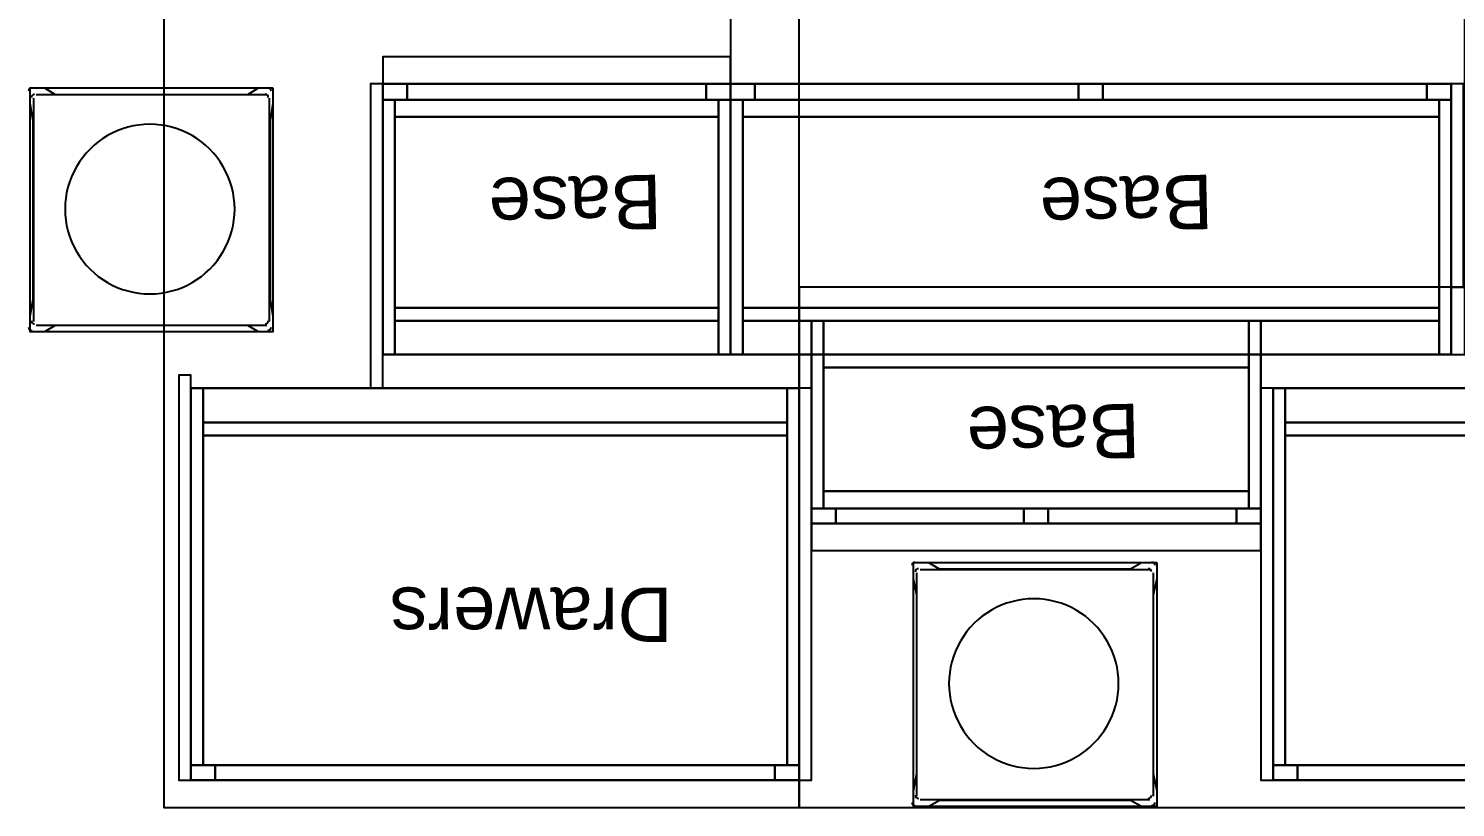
# Model space of a CAD drawing. Header units: millimetres. Extents: x -5841 to 140562, y 1006 to 102310.
# Drawn here: x 98427 to 100537, y 16354 to 17506 of the extents above; entities that cross this region are included whole.
import ezdxf

# ---------------------------------------------------------------- set-up
doc = ezdxf.new("R2010")
doc.units = ezdxf.units.MM
doc.header["$LTSCALE"] = 10
doc.layers.add('PDF18_0', color=7, linetype='Continuous')
doc.layers.add('PDF18_Text', color=7, linetype='Continuous')
for name, color, linetype, true_color in [('PDF18_1-Base-01', 7, 'Continuous', 0xddc16e), ('PDF18_1-Cab-01', 7, 'Continuous', 0x545454), ('PDF18_1-Cab_2D-01', 7, 'Continuous', 0x545454), ('PDF18_1-Cab_Back-01', 7, 'Continuous', 0xddc16e), ('PDF18_1-Cab_Frame-01', 7, 'Continuous', 0xddc16e), ('PDF18_1-Cab_Front-01', 7, 'Continuous', 0xddc16e), ('PDF18_1-Cab_IComp-01', 7, 'Continuous', 0xddc16e), ('PDF18_1-Cab_Inside-01', 7, 'Continuous', 0xddc16e), ('PDF18_1-Cab_Outside-01', 7, 'Continuous', 0xddc16e), ('PDF18_F-2DFurniture-01', 7, 'Continuous', 0x545454), ('PDF18_F-Furniture-01', 7, 'Continuous', 0xdd6e8a)]:
    doc.layers.add(name, color=color, linetype=linetype, true_color=true_color)
doc.styles.add('PDF ArialMT', font='arial.ttf')

msp = doc.modelspace()

# ---------------------------------------------------------------- linework, layer by layer
at = {"layer": 'PDF18_0', "lineweight": 25}
for points in [[(98627.29237, 17743.33991), (98627.29237, 16353.78343), (99567.06858, 16353.78343), (99567.06858, 17743.33991)], [(100551.29366, 17023.69147), (100551.29366, 17743.33991), (99465.47115, 17743.33991), (99465.47115, 17023.69147)], [(99465.47115, 17023.69147), (99465.47115, 17463.94699), (98951.13417, 17463.94699), (98951.13417, 17023.69147)], [(99567.06858, 17123.17228), (99567.06858, 16353.78343), (101207.44371, 16353.78343), (101207.44371, 17123.17228)], [(99585.05979, 17073.43188), (99585.05979, 16733.71548), (100249.67629, 16733.71548), (100249.67629, 17073.43188)]]:
    msp.add_lwpolyline(points, close=True, dxfattribs=at)
at = {"layer": 'PDF18_1-Base-01', "lineweight": 25}
for points in [[(99447.47994, 17375.04924), (98969.12538, 17375.04924), (98969.12538, 17092.48139), (99447.47994, 17092.48139)], [(100513.19462, 17375.04924), (99483.46236, 17375.04924), (99483.46236, 17092.48139), (100513.19462, 17092.48139)], [(99603.051, 16821.55492), (100231.68508, 16821.55492), (100231.68508, 17004.64195), (99603.051, 17004.64195)]]:
    msp.add_lwpolyline(points, close=True, dxfattribs=at)
at = {"layer": 'PDF18_1-Cab-01', "lineweight": 25}
for points in [[(98951.13417, 17423.73134), (98933.14296, 17423.73134), (98933.14296, 16973.95106), (98951.13417, 16973.95106)], [(99465.47115, 17423.73134), (98951.13417, 17423.73134), (98951.13417, 17023.69147), (99465.47115, 17023.69147)], [(100531.18583, 17423.73134), (99465.47115, 17423.73134), (99465.47115, 17023.69147), (100531.18583, 17023.69147)], [(100549.17704, 17423.73134), (100531.18583, 17423.73134), (100531.18583, 17123.17228), (100549.17704, 17123.17228)], [(99585.05979, 16773.93113), (100249.67629, 16773.93113), (100249.67629, 17073.43188), (99585.05979, 17073.43188)], [(98649.51681, 16393.99908), (98667.50802, 16393.99908), (98667.50802, 16993.00058), (98649.51681, 16993.00058)], [(98667.50802, 16393.99908), (99567.06858, 16393.99908), (99567.06858, 16973.95106), (98667.50802, 16973.95106)], [(99567.06858, 16393.99908), (99585.05979, 16393.99908), (99585.05979, 16973.95106), (99567.06858, 16973.95106)], [(100249.67629, 16393.99908), (100267.6675, 16393.99908), (100267.6675, 16973.95106), (100249.67629, 16973.95106)], [(100267.6675, 16393.99908), (101167.22806, 16393.99908), (101167.22806, 16973.95106), (100267.6675, 16973.95106)]]:
    msp.add_lwpolyline(points, close=True, dxfattribs=at)
at = {"layer": 'PDF18_1-Cab_2D-01', "lineweight": 25}
for points in [[(98951.13417, 16973.95106), (98951.13417, 17423.73134), (98933.14296, 17423.73134), (98933.14296, 16973.95106)], [(99465.47115, 17023.69147), (99465.47115, 17423.73134), (98951.13417, 17423.73134), (98951.13417, 17023.69147)], [(100531.18583, 17023.69147), (100531.18583, 17423.73134), (99465.47115, 17423.73134), (99465.47115, 17023.69147)], [(100549.17704, 17123.17228), (100549.17704, 17423.73134), (100531.18583, 17423.73134), (100531.18583, 17123.17228)], [(99585.05979, 17073.43188), (99585.05979, 16773.93113), (100249.67629, 16773.93113), (100249.67629, 17073.43188)], [(98649.51681, 16993.00058), (98649.51681, 16393.99908), (98667.50802, 16393.99908), (98667.50802, 16993.00058)], [(98667.50802, 16973.95106), (98667.50802, 16393.99908), (99567.06858, 16393.99908), (99567.06858, 16973.95106)], [(99567.06858, 16973.95106), (99567.06858, 16393.99908), (99585.05979, 16393.99908), (99585.05979, 16973.95106)], [(100249.67629, 16973.95106), (100249.67629, 16393.99908), (100267.6675, 16393.99908), (100267.6675, 16973.95106)], [(100267.6675, 16973.95106), (100267.6675, 16393.99908), (101167.22806, 16393.99908), (101167.22806, 16973.95106)]]:
    msp.add_lwpolyline(points, close=True, dxfattribs=at)
at = {"layer": 'PDF18_1-Cab_Back-01', "lineweight": 25}
for points in [[(98969.12538, 17073.43188), (98969.12538, 17092.48139), (99447.47994, 17092.48139), (99447.47994, 17073.43188), (98969.12538, 17073.43188), (99447.47994, 17073.43188), (99447.47994, 17092.48139), (99447.47994, 17073.43188), (99447.47994, 17092.48139), (98969.12538, 17092.48139), (98969.12538, 17073.43188), (98969.12538, 17092.48139), (98969.12538, 17073.43188), (98969.12538, 17092.48139), (99447.47994, 17092.48139), (99447.47994, 17073.43188), (98969.12538, 17073.43188), (99447.47994, 17073.43188), (99447.47994, 17092.48139), (98969.12538, 17092.48139), (98969.12538, 17073.43188), (99447.47994, 17073.43188), (99447.47994, 17092.48139), (99447.47994, 17073.43188), (98969.12538, 17073.43188), (99447.47994, 17073.43188)], [(99483.46236, 17073.43188), (99483.46236, 17092.48139), (100513.19462, 17092.48139), (100513.19462, 17073.43188), (99483.46236, 17073.43188), (100513.19462, 17073.43188), (100513.19462, 17092.48139), (100513.19462, 17073.43188), (100513.19462, 17092.48139), (99483.46236, 17092.48139), (99483.46236, 17073.43188), (99483.46236, 17092.48139), (99483.46236, 17073.43188), (99483.46236, 17092.48139), (100513.19462, 17092.48139), (100513.19462, 17073.43188), (99483.46236, 17073.43188), (100513.19462, 17073.43188), (100513.19462, 17092.48139), (99483.46236, 17092.48139), (99483.46236, 17073.43188), (100513.19462, 17073.43188), (100513.19462, 17092.48139), (100513.19462, 17073.43188), (99483.46236, 17073.43188), (100513.19462, 17073.43188)], [(100231.68508, 17023.69147), (100231.68508, 17004.64195), (99603.051, 17004.64195), (99603.051, 17023.69147), (100231.68508, 17023.69147), (99603.051, 17023.69147), (99603.051, 17004.64195), (99603.051, 17023.69147), (99603.051, 17004.64195), (100231.68508, 17004.64195), (100231.68508, 17023.69147), (100231.68508, 17004.64195), (100231.68508, 17023.69147), (100231.68508, 17004.64195), (99603.051, 17004.64195), (99603.051, 17023.69147), (100231.68508, 17023.69147), (99603.051, 17023.69147), (99603.051, 17004.64195), (100231.68508, 17004.64195), (100231.68508, 17023.69147), (99603.051, 17023.69147), (99603.051, 17004.64195), (99603.051, 17023.69147), (100231.68508, 17023.69147), (99603.051, 17023.69147)], [(99549.07737, 16923.15235), (99549.07737, 16904.10283), (98685.49923, 16904.10283), (98685.49923, 16923.15235), (99549.07737, 16923.15235), (98685.49923, 16923.15235), (98685.49923, 16904.10283), (98685.49923, 16923.15235), (98685.49923, 16904.10283), (99549.07737, 16904.10283), (99549.07737, 16923.15235), (99549.07737, 16904.10283), (99549.07737, 16923.15235), (99549.07737, 16904.10283), (98685.49923, 16904.10283), (98685.49923, 16923.15235), (99549.07737, 16923.15235), (98685.49923, 16923.15235), (98685.49923, 16904.10283), (99549.07737, 16904.10283), (99549.07737, 16923.15235), (98685.49923, 16923.15235), (98685.49923, 16904.10283), (98685.49923, 16923.15235), (99549.07737, 16923.15235), (98685.49923, 16923.15235)], [(101149.23685, 16904.10283), (100285.65872, 16904.10283), (100285.65872, 16923.15235), (101149.23685, 16923.15235), (100285.65872, 16923.15235), (100285.65872, 16904.10283), (100285.65872, 16923.15235), (100285.65872, 16904.10283), (101149.23685, 16904.10283)], [(101149.23685, 16904.10283), (100285.65872, 16904.10283), (100285.65872, 16923.15235), (101149.23685, 16923.15235), (100285.65872, 16923.15235), (100285.65872, 16904.10283), (101149.23685, 16904.10283)], [(101149.23685, 16923.15235), (100285.65872, 16923.15235), (100285.65872, 16904.10283), (100285.65872, 16923.15235), (101149.23685, 16923.15235), (100285.65872, 16923.15235)]]:
    msp.add_lwpolyline(points, dxfattribs=at)
at = {"layer": 'PDF18_1-Cab_Frame-01', "lineweight": 25}
for points in [[(98987.1166, 17423.73134), (98987.1166, 17400.4486), (98951.13417, 17400.4486), (98951.13417, 17423.73134)], [(98987.1166, 17423.73134), (98987.1166, 17400.4486), (98951.13417, 17400.4486), (98951.13417, 17423.73134), (98987.1166, 17423.73134), (98951.13417, 17423.73134), (98951.13417, 17400.4486), (98987.1166, 17400.4486), (98987.1166, 17423.73134), (98987.1166, 17400.4486)], [(99429.48873, 17423.73134), (99429.48873, 17400.4486), (98987.1166, 17400.4486), (98987.1166, 17423.73134)], [(99429.48873, 17423.73134), (98987.1166, 17423.73134), (99429.48873, 17423.73134), (99429.48873, 17400.4486), (98987.1166, 17400.4486), (98987.1166, 17423.73134)], [(99429.48873, 17423.73134), (98987.1166, 17423.73134), (99429.48873, 17423.73134), (99429.48873, 17400.4486), (98987.1166, 17400.4486), (98987.1166, 17423.73134), (99429.48873, 17423.73134), (98987.1166, 17423.73134), (98987.1166, 17400.4486), (99429.48873, 17400.4486), (99429.48873, 17423.73134), (99429.48873, 17400.4486)], [(99429.48873, 17423.73134), (98987.1166, 17423.73134), (99429.48873, 17423.73134), (99429.48873, 17400.4486), (98987.1166, 17400.4486), (98987.1166, 17423.73134), (99429.48873, 17423.73134), (98987.1166, 17423.73134), (98987.1166, 17400.4486), (99429.48873, 17400.4486), (99429.48873, 17423.73134), (99429.48873, 17400.4486)], [(99465.47115, 17423.73134), (99465.47115, 17400.4486), (99429.48873, 17400.4486), (99429.48873, 17423.73134)], [(99465.47115, 17423.73134), (99465.47115, 17400.4486), (99429.48873, 17400.4486), (99429.48873, 17423.73134), (99465.47115, 17423.73134), (99429.48873, 17423.73134), (99429.48873, 17400.4486), (99465.47115, 17400.4486), (99465.47115, 17423.73134), (99465.47115, 17400.4486)], [(99501.45357, 17423.73134), (99501.45357, 17400.4486), (99465.47115, 17400.4486), (99465.47115, 17423.73134)], [(99501.45357, 17423.73134), (99501.45357, 17400.4486), (99465.47115, 17400.4486), (99465.47115, 17423.73134), (99501.45357, 17423.73134), (99465.47115, 17423.73134), (99465.47115, 17400.4486), (99501.45357, 17400.4486), (99501.45357, 17423.73134), (99501.45357, 17400.4486)], [(100495.20341, 17423.73134), (100495.20341, 17400.4486), (99501.45357, 17400.4486), (99501.45357, 17423.73134)], [(100495.20341, 17423.73134), (99501.45357, 17423.73134), (100495.20341, 17423.73134), (100495.20341, 17400.4486), (99501.45357, 17400.4486), (99501.45357, 17423.73134)], [(100495.20341, 17423.73134), (99501.45357, 17423.73134), (100495.20341, 17423.73134), (100495.20341, 17400.4486), (99501.45357, 17400.4486), (99501.45357, 17423.73134), (100495.20341, 17423.73134), (99501.45357, 17423.73134), (99501.45357, 17400.4486), (100495.20341, 17400.4486), (100495.20341, 17423.73134), (100495.20341, 17400.4486)], [(100495.20341, 17423.73134), (99501.45357, 17423.73134), (100495.20341, 17423.73134), (100495.20341, 17400.4486), (99501.45357, 17400.4486), (99501.45357, 17423.73134), (100495.20341, 17423.73134), (99501.45357, 17423.73134), (99501.45357, 17400.4486), (100495.20341, 17400.4486), (100495.20341, 17423.73134), (100495.20341, 17400.4486)], [(100015.79055, 17423.73134), (100015.79055, 17400.4486), (99979.80813, 17400.4486), (99979.80813, 17423.73134)], [(100015.79055, 17423.73134), (100015.79055, 17400.4486), (99979.80813, 17400.4486), (99979.80813, 17423.73134), (100015.79055, 17423.73134), (99979.80813, 17423.73134), (99979.80813, 17400.4486), (100015.79055, 17400.4486), (100015.79055, 17423.73134), (100015.79055, 17400.4486)], [(100531.18583, 17423.73134), (100531.18583, 17400.4486), (100495.20341, 17400.4486), (100495.20341, 17423.73134)], [(100531.18583, 17423.73134), (100531.18583, 17400.4486), (100495.20341, 17400.4486), (100495.20341, 17423.73134), (100531.18583, 17423.73134), (100495.20341, 17423.73134), (100495.20341, 17400.4486), (100531.18583, 17400.4486), (100531.18583, 17423.73134), (100531.18583, 17400.4486)], [(99585.05979, 16773.93113), (99585.05979, 16796.15556), (99621.04221, 16796.15556), (99621.04221, 16773.93113)], [(99585.05979, 16773.93113), (99585.05979, 16796.15556), (99621.04221, 16796.15556), (99621.04221, 16773.93113), (99585.05979, 16773.93113), (99621.04221, 16773.93113), (99621.04221, 16796.15556), (99585.05979, 16796.15556), (99585.05979, 16773.93113), (99585.05979, 16796.15556)], [(99621.04221, 16773.93113), (99621.04221, 16796.15556), (100213.69387, 16796.15556), (100213.69387, 16773.93113)], [(99621.04221, 16773.93113), (100213.69387, 16773.93113), (99621.04221, 16773.93113), (99621.04221, 16796.15556), (100213.69387, 16796.15556), (100213.69387, 16773.93113)], [(99621.04221, 16773.93113), (100213.69387, 16773.93113), (99621.04221, 16773.93113), (99621.04221, 16796.15556), (100213.69387, 16796.15556), (100213.69387, 16773.93113), (99621.04221, 16773.93113), (100213.69387, 16773.93113), (100213.69387, 16796.15556), (99621.04221, 16796.15556), (99621.04221, 16773.93113), (99621.04221, 16796.15556)], [(99621.04221, 16773.93113), (100213.69387, 16773.93113), (99621.04221, 16773.93113), (99621.04221, 16796.15556), (100213.69387, 16796.15556), (100213.69387, 16773.93113), (99621.04221, 16773.93113), (100213.69387, 16773.93113), (100213.69387, 16796.15556), (99621.04221, 16796.15556), (99621.04221, 16773.93113), (99621.04221, 16796.15556)], [(99899.37683, 16773.93113), (99899.37683, 16796.15556), (99935.35925, 16796.15556), (99935.35925, 16773.93113)], [(99899.37683, 16773.93113), (99899.37683, 16796.15556), (99935.35925, 16796.15556), (99935.35925, 16773.93113), (99899.37683, 16773.93113), (99935.35925, 16773.93113), (99935.35925, 16796.15556), (99899.37683, 16796.15556), (99899.37683, 16773.93113), (99899.37683, 16796.15556)], [(100213.69387, 16773.93113), (100213.69387, 16796.15556), (100249.67629, 16796.15556), (100249.67629, 16773.93113)], [(100213.69387, 16773.93113), (100213.69387, 16796.15556), (100249.67629, 16796.15556), (100249.67629, 16773.93113), (100213.69387, 16773.93113), (100249.67629, 16773.93113), (100249.67629, 16796.15556), (100213.69387, 16796.15556), (100213.69387, 16773.93113), (100213.69387, 16796.15556)], [(98667.50802, 16393.99908), (98667.50802, 16416.22352), (98703.49044, 16416.22352), (98703.49044, 16393.99908)], [(98667.50802, 16393.99908), (98667.50802, 16416.22352), (98703.49044, 16416.22352), (98703.49044, 16393.99908), (98667.50802, 16393.99908), (98703.49044, 16393.99908), (98703.49044, 16416.22352), (98667.50802, 16416.22352), (98667.50802, 16393.99908), (98667.50802, 16416.22352)], [(98703.49044, 16393.99908), (98703.49044, 16416.22352), (99531.08616, 16416.22352), (99531.08616, 16393.99908)], [(98703.49044, 16393.99908), (99531.08616, 16393.99908), (98703.49044, 16393.99908), (98703.49044, 16416.22352), (99531.08616, 16416.22352), (99531.08616, 16393.99908)], [(98703.49044, 16393.99908), (98703.49044, 16416.22352), (99531.08616, 16416.22352), (99531.08616, 16393.99908), (99531.08616, 16416.22352), (99531.08616, 16393.99908), (99531.08616, 16416.22352), (99531.08616, 16393.99908), (99531.08616, 16416.22352), (98703.49044, 16416.22352)], [(99531.08616, 16416.22352), (98703.49044, 16416.22352)], [(98703.49044, 16393.99908), (99531.08616, 16393.99908), (98703.49044, 16393.99908), (98703.49044, 16416.22352), (99531.08616, 16416.22352), (99531.08616, 16393.99908)], [(98703.49044, 16393.99908), (99531.08616, 16393.99908), (98703.49044, 16393.99908), (98703.49044, 16416.22352), (99531.08616, 16416.22352), (99531.08616, 16393.99908)], [(98703.49044, 16393.99908), (99531.08616, 16393.99908), (98703.49044, 16393.99908), (98703.49044, 16416.22352), (99531.08616, 16416.22352), (99531.08616, 16393.99908), (98703.49044, 16393.99908), (99531.08616, 16393.99908), (99531.08616, 16416.22352), (98703.49044, 16416.22352), (98703.49044, 16393.99908), (98703.49044, 16416.22352)], [(98703.49044, 16393.99908), (99531.08616, 16393.99908), (98703.49044, 16393.99908), (98703.49044, 16416.22352), (99531.08616, 16416.22352), (99531.08616, 16393.99908), (98703.49044, 16393.99908), (99531.08616, 16393.99908), (99531.08616, 16416.22352), (98703.49044, 16416.22352), (98703.49044, 16393.99908), (98703.49044, 16416.22352)], [(98703.49044, 16393.99908), (99531.08616, 16393.99908), (98703.49044, 16393.99908), (98703.49044, 16416.22352), (99531.08616, 16416.22352), (99531.08616, 16393.99908), (98703.49044, 16393.99908), (99531.08616, 16393.99908), (99531.08616, 16416.22352), (98703.49044, 16416.22352), (98703.49044, 16393.99908), (98703.49044, 16416.22352)], [(98703.49044, 16393.99908), (99531.08616, 16393.99908), (98703.49044, 16393.99908), (98703.49044, 16416.22352), (99531.08616, 16416.22352), (99531.08616, 16393.99908), (98703.49044, 16393.99908), (99531.08616, 16393.99908), (99531.08616, 16416.22352), (98703.49044, 16416.22352), (98703.49044, 16393.99908), (98703.49044, 16416.22352)], [(99531.08616, 16393.99908), (99531.08616, 16416.22352), (99567.06858, 16416.22352), (99567.06858, 16393.99908)], [(99531.08616, 16393.99908), (99531.08616, 16416.22352), (99567.06858, 16416.22352), (99567.06858, 16393.99908), (99531.08616, 16393.99908), (99567.06858, 16393.99908), (99567.06858, 16416.22352), (99531.08616, 16416.22352), (99531.08616, 16393.99908), (99531.08616, 16416.22352)], [(100267.6675, 16393.99908), (100267.6675, 16416.22352), (100303.64993, 16416.22352), (100303.64993, 16393.99908)], [(100267.6675, 16393.99908), (100267.6675, 16416.22352), (100303.64993, 16416.22352), (100303.64993, 16393.99908), (100267.6675, 16393.99908), (100303.64993, 16393.99908), (100303.64993, 16416.22352), (100267.6675, 16416.22352), (100267.6675, 16393.99908), (100267.6675, 16416.22352)], [(100303.64993, 16393.99908), (100303.64993, 16416.22352), (101131.24564, 16416.22352), (101131.24564, 16393.99908)], [(100303.64993, 16393.99908), (101131.24564, 16393.99908), (100303.64993, 16393.99908), (100303.64993, 16416.22352), (101131.24564, 16416.22352), (101131.24564, 16393.99908)], [(100303.64993, 16393.99908), (100303.64993, 16416.22352), (101131.24564, 16416.22352), (101131.24564, 16393.99908), (101131.24564, 16416.22352), (101131.24564, 16393.99908), (101131.24564, 16416.22352), (101131.24564, 16393.99908), (101131.24564, 16416.22352), (100303.64993, 16416.22352)], [(101131.24564, 16416.22352), (100303.64993, 16416.22352)], [(100303.64993, 16393.99908), (101131.24564, 16393.99908), (100303.64993, 16393.99908), (100303.64993, 16416.22352), (101131.24564, 16416.22352), (101131.24564, 16393.99908)], [(100303.64993, 16393.99908), (101131.24564, 16393.99908), (100303.64993, 16393.99908), (100303.64993, 16416.22352), (101131.24564, 16416.22352), (101131.24564, 16393.99908)], [(100303.64993, 16393.99908), (101131.24564, 16393.99908), (100303.64993, 16393.99908), (100303.64993, 16416.22352), (101131.24564, 16416.22352), (101131.24564, 16393.99908), (100303.64993, 16393.99908), (101131.24564, 16393.99908), (101131.24564, 16416.22352), (100303.64993, 16416.22352), (100303.64993, 16393.99908), (100303.64993, 16416.22352)], [(100303.64993, 16393.99908), (101131.24564, 16393.99908), (100303.64993, 16393.99908), (100303.64993, 16416.22352), (101131.24564, 16416.22352), (101131.24564, 16393.99908), (100303.64993, 16393.99908), (101131.24564, 16393.99908), (101131.24564, 16416.22352), (100303.64993, 16416.22352), (100303.64993, 16393.99908), (100303.64993, 16416.22352)], [(100303.64993, 16393.99908), (101131.24564, 16393.99908), (100303.64993, 16393.99908), (100303.64993, 16416.22352), (101131.24564, 16416.22352), (101131.24564, 16393.99908), (100303.64993, 16393.99908), (101131.24564, 16393.99908), (101131.24564, 16416.22352), (100303.64993, 16416.22352), (100303.64993, 16393.99908), (100303.64993, 16416.22352)], [(100303.64993, 16393.99908), (101131.24564, 16393.99908), (100303.64993, 16393.99908), (100303.64993, 16416.22352), (101131.24564, 16416.22352), (101131.24564, 16393.99908), (100303.64993, 16393.99908), (101131.24564, 16393.99908), (101131.24564, 16416.22352), (100303.64993, 16416.22352), (100303.64993, 16393.99908), (100303.64993, 16416.22352)]]:
    msp.add_lwpolyline(points, close=True, dxfattribs=at)
for points in [[(98951.13417, 17423.73134), (98951.13417, 17400.4486), (98951.13417, 17423.73134), (98951.13417, 17400.4486), (98987.1166, 17400.4486), (98987.1166, 17423.73134), (98987.1166, 17400.4486), (98987.1166, 17423.73134), (98987.1166, 17400.4486), (99429.48873, 17400.4486), (99429.48873, 17423.73134)], [(98987.1166, 17423.73134), (98951.13417, 17423.73134), (98987.1166, 17423.73134)], [(98951.13417, 17423.73134), (98951.13417, 17400.4486), (98951.13417, 17423.73134)], [(98987.1166, 17423.73134), (98951.13417, 17423.73134), (98987.1166, 17423.73134)], [(98987.1166, 17423.73134), (98987.1166, 17400.4486), (98987.1166, 17423.73134), (98987.1166, 17400.4486), (99429.48873, 17400.4486), (99429.48873, 17423.73134), (99429.48873, 17400.4486), (99429.48873, 17423.73134), (99429.48873, 17400.4486), (99465.47115, 17400.4486), (99465.47115, 17423.73134), (99465.47115, 17400.4486), (99465.47115, 17423.73134), (99465.47115, 17400.4486), (99501.45357, 17400.4486), (99501.45357, 17423.73134), (99501.45357, 17400.4486), (99501.45357, 17423.73134), (99501.45357, 17400.4486), (100495.20341, 17400.4486), (100495.20341, 17423.73134), (100495.20341, 17400.4486), (100495.20341, 17423.73134), (100495.20341, 17400.4486), (100531.18583, 17400.4486), (100531.18583, 17423.73134)], [(98987.1166, 17423.73134), (98987.1166, 17400.4486), (98987.1166, 17423.73134)], [(98987.1166, 17423.73134), (98987.1166, 17400.4486), (98987.1166, 17423.73134)], [(99429.48873, 17423.73134), (98987.1166, 17423.73134), (99429.48873, 17423.73134)], [(99465.47115, 17423.73134), (99429.48873, 17423.73134), (99465.47115, 17423.73134)], [(99429.48873, 17423.73134), (99429.48873, 17400.4486), (99429.48873, 17423.73134)], [(99465.47115, 17423.73134), (99429.48873, 17423.73134), (99465.47115, 17423.73134)], [(99501.45357, 17423.73134), (99465.47115, 17423.73134), (99501.45357, 17423.73134)], [(99465.47115, 17423.73134), (99465.47115, 17400.4486), (99465.47115, 17423.73134)], [(99501.45357, 17423.73134), (99465.47115, 17423.73134), (99501.45357, 17423.73134)], [(99501.45357, 17423.73134), (99501.45357, 17400.4486), (99501.45357, 17423.73134), (99501.45357, 17400.4486), (100495.20341, 17400.4486), (100495.20341, 17423.73134)], [(99501.45357, 17423.73134), (99501.45357, 17400.4486), (99501.45357, 17423.73134)], [(99501.45357, 17423.73134), (99501.45357, 17400.4486), (99501.45357, 17423.73134)], [(100495.20341, 17423.73134), (99501.45357, 17423.73134), (100495.20341, 17423.73134)], [(99979.80813, 17423.73134), (99979.80813, 17400.4486), (99979.80813, 17423.73134), (99979.80813, 17400.4486), (100015.79055, 17400.4486), (100015.79055, 17423.73134)], [(100015.79055, 17423.73134), (99979.80813, 17423.73134), (100015.79055, 17423.73134)], [(99979.80813, 17423.73134), (99979.80813, 17400.4486), (99979.80813, 17423.73134)], [(100015.79055, 17423.73134), (99979.80813, 17423.73134), (100015.79055, 17423.73134)], [(100531.18583, 17423.73134), (100495.20341, 17423.73134), (100531.18583, 17423.73134)], [(100495.20341, 17423.73134), (100495.20341, 17400.4486), (100495.20341, 17423.73134)], [(100531.18583, 17423.73134), (100495.20341, 17423.73134), (100531.18583, 17423.73134)], [(99429.48873, 17400.4486), (98987.1166, 17400.4486), (98951.13417, 17400.4486)], [(98987.1166, 17400.4486), (98951.13417, 17400.4486), (98987.1166, 17400.4486)], [(100531.18583, 17400.4486), (100495.20341, 17400.4486), (99501.45357, 17400.4486), (99465.47115, 17400.4486), (99429.48873, 17400.4486), (98987.1166, 17400.4486)], [(99429.48873, 17400.4486), (98987.1166, 17400.4486), (99429.48873, 17400.4486)], [(99429.48873, 17400.4486), (98987.1166, 17400.4486), (99429.48873, 17400.4486)], [(99465.47115, 17400.4486), (99429.48873, 17400.4486), (99465.47115, 17400.4486)], [(99501.45357, 17400.4486), (99465.47115, 17400.4486), (99501.45357, 17400.4486)], [(100495.20341, 17400.4486), (99501.45357, 17400.4486)], [(100495.20341, 17400.4486), (99501.45357, 17400.4486), (100495.20341, 17400.4486)], [(100495.20341, 17400.4486), (99501.45357, 17400.4486), (100495.20341, 17400.4486)], [(100015.79055, 17400.4486), (99979.80813, 17400.4486)], [(100015.79055, 17400.4486), (99979.80813, 17400.4486), (100015.79055, 17400.4486)], [(100531.18583, 17400.4486), (100495.20341, 17400.4486), (100531.18583, 17400.4486)], [(100249.67629, 16773.93113), (100249.67629, 16796.15556), (100249.67629, 16773.93113), (100249.67629, 16796.15556), (100213.69387, 16796.15556), (100213.69387, 16773.93113), (100213.69387, 16796.15556), (100213.69387, 16773.93113), (100213.69387, 16796.15556), (99621.04221, 16796.15556), (99621.04221, 16773.93113), (99621.04221, 16796.15556), (99621.04221, 16773.93113), (99621.04221, 16796.15556), (99585.05979, 16796.15556), (99585.05979, 16773.93113)], [(99585.05979, 16796.15556), (99621.04221, 16796.15556), (100213.69387, 16796.15556), (100249.67629, 16796.15556)], [(99585.05979, 16796.15556), (99621.04221, 16796.15556), (99585.05979, 16796.15556)], [(99621.04221, 16773.93113), (99621.04221, 16796.15556), (99621.04221, 16773.93113)], [(100213.69387, 16773.93113), (100213.69387, 16796.15556), (100213.69387, 16773.93113), (100213.69387, 16796.15556), (99621.04221, 16796.15556), (99621.04221, 16773.93113)], [(99621.04221, 16796.15556), (100213.69387, 16796.15556)], [(99621.04221, 16796.15556), (100213.69387, 16796.15556), (99621.04221, 16796.15556)], [(99621.04221, 16796.15556), (100213.69387, 16796.15556), (99621.04221, 16796.15556)], [(99935.35925, 16773.93113), (99935.35925, 16796.15556), (99935.35925, 16773.93113), (99935.35925, 16796.15556), (99899.37683, 16796.15556), (99899.37683, 16773.93113)], [(99899.37683, 16796.15556), (99935.35925, 16796.15556)], [(99899.37683, 16796.15556), (99935.35925, 16796.15556), (99899.37683, 16796.15556)], [(99935.35925, 16773.93113), (99935.35925, 16796.15556), (99935.35925, 16773.93113)], [(100213.69387, 16796.15556), (100249.67629, 16796.15556), (100213.69387, 16796.15556)], [(100213.69387, 16773.93113), (100213.69387, 16796.15556), (100213.69387, 16773.93113)], [(100213.69387, 16773.93113), (100213.69387, 16796.15556), (100213.69387, 16773.93113)], [(100249.67629, 16773.93113), (100249.67629, 16796.15556), (100249.67629, 16773.93113)], [(99585.05979, 16773.93113), (99621.04221, 16773.93113), (99585.05979, 16773.93113)], [(99585.05979, 16773.93113), (99621.04221, 16773.93113), (99585.05979, 16773.93113)], [(99621.04221, 16773.93113), (100213.69387, 16773.93113), (99621.04221, 16773.93113)], [(99899.37683, 16773.93113), (99935.35925, 16773.93113), (99899.37683, 16773.93113)], [(99899.37683, 16773.93113), (99935.35925, 16773.93113), (99899.37683, 16773.93113)], [(100213.69387, 16773.93113), (100249.67629, 16773.93113), (100213.69387, 16773.93113)], [(100213.69387, 16773.93113), (100249.67629, 16773.93113), (100213.69387, 16773.93113)], [(99567.06858, 16393.99908), (99567.06858, 16416.22352), (99567.06858, 16393.99908), (99567.06858, 16416.22352), (99531.08616, 16416.22352), (99531.08616, 16393.99908), (99531.08616, 16416.22352), (99531.08616, 16393.99908), (99531.08616, 16416.22352), (98703.49044, 16416.22352), (98703.49044, 16393.99908), (98703.49044, 16416.22352), (98703.49044, 16393.99908), (98703.49044, 16416.22352), (98667.50802, 16416.22352), (98667.50802, 16393.99908)], [(98667.50802, 16416.22352), (98703.49044, 16416.22352), (99531.08616, 16416.22352), (99567.06858, 16416.22352)], [(98667.50802, 16416.22352), (98703.49044, 16416.22352), (98667.50802, 16416.22352)], [(98703.49044, 16393.99908), (98703.49044, 16416.22352), (98703.49044, 16393.99908)], [(99531.08616, 16393.99908), (99531.08616, 16416.22352), (99531.08616, 16393.99908), (99531.08616, 16416.22352), (98703.49044, 16416.22352), (98703.49044, 16393.99908)], [(98703.49044, 16416.22352), (99531.08616, 16416.22352)], [(98703.49044, 16416.22352), (99531.08616, 16416.22352), (98703.49044, 16416.22352)], [(98703.49044, 16416.22352), (99531.08616, 16416.22352), (98703.49044, 16416.22352)], [(98703.49044, 16416.22352), (99531.08616, 16416.22352), (98703.49044, 16416.22352)], [(98703.49044, 16416.22352), (99531.08616, 16416.22352), (98703.49044, 16416.22352)], [(99531.08616, 16416.22352), (99567.06858, 16416.22352), (99531.08616, 16416.22352)], [(99531.08616, 16393.99908), (99531.08616, 16416.22352), (99531.08616, 16393.99908)], [(99531.08616, 16393.99908), (99531.08616, 16416.22352), (99531.08616, 16393.99908)], [(99531.08616, 16393.99908), (99531.08616, 16416.22352), (99531.08616, 16393.99908)], [(99531.08616, 16393.99908), (99531.08616, 16416.22352), (99531.08616, 16393.99908)], [(99567.06858, 16393.99908), (99567.06858, 16416.22352), (99567.06858, 16393.99908)], [(101167.22806, 16393.99908), (101167.22806, 16416.22352), (101167.22806, 16393.99908), (101167.22806, 16416.22352), (101131.24564, 16416.22352), (101131.24564, 16393.99908), (101131.24564, 16416.22352), (101131.24564, 16393.99908), (101131.24564, 16416.22352), (100303.64993, 16416.22352), (100303.64993, 16393.99908), (100303.64993, 16416.22352), (100303.64993, 16393.99908), (100303.64993, 16416.22352), (100267.6675, 16416.22352), (100267.6675, 16393.99908)], [(100267.6675, 16416.22352), (100303.64993, 16416.22352), (101131.24564, 16416.22352), (101167.22806, 16416.22352)], [(100267.6675, 16416.22352), (100303.64993, 16416.22352), (100267.6675, 16416.22352)], [(100303.64993, 16393.99908), (100303.64993, 16416.22352), (100303.64993, 16393.99908)], [(101131.24564, 16393.99908), (101131.24564, 16416.22352), (101131.24564, 16393.99908), (101131.24564, 16416.22352), (100303.64993, 16416.22352), (100303.64993, 16393.99908)], [(100303.64993, 16416.22352), (101131.24564, 16416.22352)], [(100303.64993, 16416.22352), (101131.24564, 16416.22352), (100303.64993, 16416.22352)], [(100303.64993, 16416.22352), (101131.24564, 16416.22352), (100303.64993, 16416.22352)], [(100303.64993, 16416.22352), (101131.24564, 16416.22352), (100303.64993, 16416.22352)], [(100303.64993, 16416.22352), (101131.24564, 16416.22352), (100303.64993, 16416.22352)], [(98667.50802, 16393.99908), (98703.49044, 16393.99908), (98667.50802, 16393.99908)], [(98667.50802, 16393.99908), (98703.49044, 16393.99908), (98667.50802, 16393.99908)], [(98703.49044, 16393.99908), (99531.08616, 16393.99908), (98703.49044, 16393.99908)], [(99531.08616, 16393.99908), (99567.06858, 16393.99908), (99531.08616, 16393.99908)], [(99531.08616, 16393.99908), (99567.06858, 16393.99908), (99531.08616, 16393.99908)], [(100267.6675, 16393.99908), (100303.64993, 16393.99908), (100267.6675, 16393.99908)], [(100267.6675, 16393.99908), (100303.64993, 16393.99908), (100267.6675, 16393.99908)], [(100303.64993, 16393.99908), (101131.24564, 16393.99908), (100303.64993, 16393.99908)]]:
    msp.add_lwpolyline(points, dxfattribs=at)
at = {"layer": 'PDF18_1-Cab_Front-01', "lineweight": 25}
for points in [[(98951.13417, 17400.4486), (98969.12538, 17400.4486), (98951.13417, 17400.4486), (98969.12538, 17400.4486)], [(99465.47115, 17400.4486), (99483.46236, 17400.4486), (99465.47115, 17400.4486), (99483.46236, 17400.4486)], [(100249.67629, 16796.15556), (100231.68508, 16796.15556), (100249.67629, 16796.15556), (100231.68508, 16796.15556)], [(99567.06858, 16416.22352), (99549.07737, 16416.22352), (99567.06858, 16416.22352), (99549.07737, 16416.22352)]]:
    msp.add_lwpolyline(points, dxfattribs=at)
for points in [[(99447.47994, 17400.4486), (98969.12538, 17400.4486), (99447.47994, 17400.4486), (98969.12538, 17400.4486)], [(99447.47994, 17400.4486), (98969.12538, 17400.4486), (99447.47994, 17400.4486), (98969.12538, 17400.4486)], [(99465.47115, 17400.4486), (99447.47994, 17400.4486), (99465.47115, 17400.4486), (99447.47994, 17400.4486)], [(100513.19462, 17400.4486), (99483.46236, 17400.4486), (100513.19462, 17400.4486), (99483.46236, 17400.4486)], [(100513.19462, 17400.4486), (99483.46236, 17400.4486), (100513.19462, 17400.4486), (99483.46236, 17400.4486)], [(100531.18583, 17400.4486), (100513.19462, 17400.4486), (100531.18583, 17400.4486), (100513.19462, 17400.4486)], [(99585.05979, 16796.15556), (99603.051, 16796.15556), (99585.05979, 16796.15556), (99603.051, 16796.15556)], [(99603.051, 16796.15556), (100231.68508, 16796.15556), (99603.051, 16796.15556), (100231.68508, 16796.15556)], [(99603.051, 16796.15556), (100231.68508, 16796.15556), (99603.051, 16796.15556), (100231.68508, 16796.15556)], [(98667.50802, 16416.22352), (98685.49923, 16416.22352), (98667.50802, 16416.22352), (98685.49923, 16416.22352)], [(98685.49923, 16416.22352), (99549.07737, 16416.22352), (98685.49923, 16416.22352), (99549.07737, 16416.22352)], [(98685.49923, 16416.22352), (99549.07737, 16416.22352), (98685.49923, 16416.22352), (99549.07737, 16416.22352)], [(100267.6675, 16416.22352), (100285.65872, 16416.22352), (100267.6675, 16416.22352), (100285.65872, 16416.22352)], [(100285.65872, 16416.22352), (101149.23685, 16416.22352), (100285.65872, 16416.22352), (101149.23685, 16416.22352)], [(100285.65872, 16416.22352), (101149.23685, 16416.22352), (100285.65872, 16416.22352), (101149.23685, 16416.22352)]]:
    msp.add_lwpolyline(points, close=True, dxfattribs=at)
at = {"layer": 'PDF18_1-Cab_IComp-01', "lineweight": 25}
for points in [[(98969.12538, 17092.48139), (98969.12538, 17375.04924), (99447.47994, 17375.04924), (99447.47994, 17092.48139)], [(99447.47994, 17092.48139), (99447.47994, 17375.04924), (98969.12538, 17375.04924), (98969.12538, 17092.48139), (99447.47994, 17092.48139), (99447.47994, 17375.04924)], [(98969.12538, 17092.48139), (99447.47994, 17092.48139), (98969.12538, 17092.48139), (98969.12538, 17375.04924), (99447.47994, 17375.04924), (99447.47994, 17092.48139)], [(99447.47994, 17092.48139), (99447.47994, 17375.04924), (98969.12538, 17375.04924), (98969.12538, 17092.48139), (99447.47994, 17092.48139), (99447.47994, 17375.04924)], [(99483.46236, 17092.48139), (99483.46236, 17375.04924), (100513.19462, 17375.04924), (100513.19462, 17092.48139)], [(100513.19462, 17092.48139), (100513.19462, 17375.04924), (99483.46236, 17375.04924), (99483.46236, 17092.48139), (100513.19462, 17092.48139), (100513.19462, 17375.04924)], [(99483.46236, 17092.48139), (100513.19462, 17092.48139), (99483.46236, 17092.48139), (99483.46236, 17375.04924), (100513.19462, 17375.04924), (100513.19462, 17092.48139)], [(100513.19462, 17092.48139), (100513.19462, 17375.04924), (99483.46236, 17375.04924), (99483.46236, 17092.48139), (100513.19462, 17092.48139), (100513.19462, 17375.04924)], [(100231.68508, 17004.64195), (100231.68508, 16821.55492), (99603.051, 16821.55492), (99603.051, 17004.64195)], [(99603.051, 17004.64195), (99603.051, 16821.55492), (100231.68508, 16821.55492), (100231.68508, 17004.64195), (99603.051, 17004.64195), (99603.051, 16821.55492)], [(100231.68508, 17004.64195), (99603.051, 17004.64195), (100231.68508, 17004.64195), (100231.68508, 16821.55492), (99603.051, 16821.55492), (99603.051, 17004.64195)], [(99603.051, 17004.64195), (99603.051, 16821.55492), (100231.68508, 16821.55492), (100231.68508, 17004.64195), (99603.051, 17004.64195), (99603.051, 16821.55492)]]:
    msp.add_lwpolyline(points, close=True, dxfattribs=at)
for points in [[(99447.47994, 17375.04924), (98969.12538, 17375.04924), (99447.47994, 17375.04924)], [(98969.12538, 17375.04924), (98969.12538, 17092.48139), (98969.12538, 17375.04924)], [(99447.47994, 17375.04924), (98969.12538, 17375.04924), (99447.47994, 17375.04924)], [(98969.12538, 17375.04924), (98969.12538, 17092.48139), (98969.12538, 17375.04924)], [(100513.19462, 17375.04924), (99483.46236, 17375.04924), (100513.19462, 17375.04924)], [(99483.46236, 17375.04924), (99483.46236, 17092.48139), (99483.46236, 17375.04924)], [(100513.19462, 17375.04924), (99483.46236, 17375.04924), (100513.19462, 17375.04924)], [(99483.46236, 17375.04924), (99483.46236, 17092.48139), (99483.46236, 17375.04924)], [(98969.12538, 17092.48139), (99447.47994, 17092.48139), (98969.12538, 17092.48139)], [(99483.46236, 17092.48139), (100513.19462, 17092.48139), (99483.46236, 17092.48139)], [(100231.68508, 17004.64195), (99603.051, 17004.64195), (100231.68508, 17004.64195)], [(100231.68508, 16821.55492), (100231.68508, 17004.64195), (100231.68508, 16821.55492)], [(100231.68508, 16821.55492), (100231.68508, 17004.64195), (100231.68508, 16821.55492)], [(99603.051, 16821.55492), (100231.68508, 16821.55492), (99603.051, 16821.55492)], [(99603.051, 16821.55492), (100231.68508, 16821.55492), (99603.051, 16821.55492)]]:
    msp.add_lwpolyline(points, dxfattribs=at)
at = {"layer": 'PDF18_1-Cab_Inside-01', "lineweight": 25}
for points in [[(98969.12538, 17023.69147), (98969.12538, 17400.4486), (99447.47994, 17400.4486), (99447.47994, 17023.69147), (98969.12538, 17023.69147), (98969.12538, 17400.4486), (99447.47994, 17400.4486), (99447.47994, 17023.69147)], [(99447.47994, 17023.69147), (99447.47994, 17400.4486), (98969.12538, 17400.4486), (98969.12538, 17023.69147), (99447.47994, 17023.69147), (99447.47994, 17400.4486), (98969.12538, 17400.4486), (98969.12538, 17023.69147)], [(99483.46236, 17023.69147), (99483.46236, 17400.4486), (100513.19462, 17400.4486), (100513.19462, 17023.69147), (99483.46236, 17023.69147), (99483.46236, 17400.4486), (100513.19462, 17400.4486), (100513.19462, 17023.69147)], [(100513.19462, 17023.69147), (100513.19462, 17400.4486), (99483.46236, 17400.4486), (99483.46236, 17023.69147), (100513.19462, 17023.69147), (100513.19462, 17400.4486), (99483.46236, 17400.4486), (99483.46236, 17023.69147)], [(100231.68508, 17073.43188), (100231.68508, 16796.15556), (99603.051, 16796.15556), (99603.051, 17073.43188), (100231.68508, 17073.43188), (100231.68508, 16796.15556), (99603.051, 16796.15556), (99603.051, 17073.43188)], [(99603.051, 17073.43188), (99603.051, 16796.15556), (100231.68508, 16796.15556), (100231.68508, 17073.43188), (99603.051, 17073.43188), (99603.051, 16796.15556), (100231.68508, 16796.15556), (100231.68508, 17073.43188)], [(99549.07737, 16973.95106), (99549.07737, 16416.22352), (98685.49923, 16416.22352), (98685.49923, 16973.95106), (99549.07737, 16973.95106), (99549.07737, 16416.22352), (98685.49923, 16416.22352), (98685.49923, 16973.95106)], [(98685.49923, 16973.95106), (98685.49923, 16416.22352), (99549.07737, 16416.22352), (99549.07737, 16973.95106), (98685.49923, 16973.95106), (98685.49923, 16416.22352), (99549.07737, 16416.22352), (99549.07737, 16973.95106)], [(101149.23685, 16973.95106), (101149.23685, 16416.22352), (100285.65872, 16416.22352), (100285.65872, 16973.95106), (101149.23685, 16973.95106), (101149.23685, 16416.22352), (100285.65872, 16416.22352), (100285.65872, 16973.95106)], [(100285.65872, 16973.95106), (100285.65872, 16416.22352), (101149.23685, 16416.22352), (101149.23685, 16973.95106), (100285.65872, 16973.95106), (100285.65872, 16416.22352), (101149.23685, 16416.22352), (101149.23685, 16973.95106)]]:
    msp.add_lwpolyline(points, close=True, dxfattribs=at)
at = {"layer": 'PDF18_1-Cab_Outside-01', "lineweight": 25}
for points in [[(98951.13417, 17023.69147), (98951.13417, 17400.4486), (98969.12538, 17400.4486), (98969.12538, 17023.69147)], [(99447.47994, 17023.69147), (99447.47994, 17400.4486), (98969.12538, 17400.4486), (98969.12538, 17023.69147), (99447.47994, 17023.69147), (99447.47994, 17400.4486)], [(99447.47994, 17023.69147), (99447.47994, 17400.4486), (98969.12538, 17400.4486), (98969.12538, 17023.69147), (99447.47994, 17023.69147), (99447.47994, 17400.4486)], [(98969.12538, 17023.69147), (98969.12538, 17400.4486), (99447.47994, 17400.4486), (99447.47994, 17023.69147)], [(98969.12538, 17023.69147), (99447.47994, 17023.69147), (98969.12538, 17023.69147), (98969.12538, 17400.4486), (99447.47994, 17400.4486), (99447.47994, 17023.69147)], [(99465.47115, 17023.69147), (99447.47994, 17023.69147), (99447.47994, 17400.4486), (99465.47115, 17400.4486)], [(99465.47115, 17023.69147), (99465.47115, 17400.4486), (99483.46236, 17400.4486), (99483.46236, 17023.69147)], [(100513.19462, 17023.69147), (100513.19462, 17400.4486), (99483.46236, 17400.4486), (99483.46236, 17023.69147), (100513.19462, 17023.69147), (100513.19462, 17400.4486)], [(100513.19462, 17023.69147), (100513.19462, 17400.4486), (99483.46236, 17400.4486), (99483.46236, 17023.69147), (100513.19462, 17023.69147), (100513.19462, 17400.4486)], [(99483.46236, 17023.69147), (99483.46236, 17400.4486), (100513.19462, 17400.4486), (100513.19462, 17023.69147)], [(99483.46236, 17023.69147), (100513.19462, 17023.69147), (99483.46236, 17023.69147), (99483.46236, 17400.4486), (100513.19462, 17400.4486), (100513.19462, 17023.69147)], [(100531.18583, 17023.69147), (100513.19462, 17023.69147), (100513.19462, 17400.4486), (100531.18583, 17400.4486)], [(99585.05979, 17073.43188), (99603.051, 17073.43188), (99603.051, 16796.15556), (99585.05979, 16796.15556)], [(99603.051, 17073.43188), (99603.051, 16796.15556), (100231.68508, 16796.15556), (100231.68508, 17073.43188), (99603.051, 17073.43188), (99603.051, 16796.15556)], [(99603.051, 17073.43188), (99603.051, 16796.15556), (100231.68508, 16796.15556), (100231.68508, 17073.43188), (99603.051, 17073.43188), (99603.051, 16796.15556)], [(100231.68508, 17073.43188), (100231.68508, 16796.15556), (99603.051, 16796.15556), (99603.051, 17073.43188)], [(100231.68508, 17073.43188), (99603.051, 17073.43188), (100231.68508, 17073.43188), (100231.68508, 16796.15556), (99603.051, 16796.15556), (99603.051, 17073.43188)], [(100249.67629, 17073.43188), (100249.67629, 16796.15556), (100231.68508, 16796.15556), (100231.68508, 17073.43188)], [(98667.50802, 16973.95106), (98685.49923, 16973.95106), (98685.49923, 16416.22352), (98667.50802, 16416.22352)], [(98685.49923, 16973.95106), (98685.49923, 16416.22352), (99549.07737, 16416.22352), (99549.07737, 16973.95106), (98685.49923, 16973.95106), (98685.49923, 16416.22352)], [(98685.49923, 16973.95106), (98685.49923, 16416.22352), (99549.07737, 16416.22352), (99549.07737, 16973.95106), (98685.49923, 16973.95106), (98685.49923, 16416.22352)], [(99549.07737, 16973.95106), (99549.07737, 16416.22352), (98685.49923, 16416.22352), (98685.49923, 16973.95106)], [(99549.07737, 16973.95106), (98685.49923, 16973.95106), (99549.07737, 16973.95106), (99549.07737, 16416.22352), (98685.49923, 16416.22352), (98685.49923, 16973.95106)], [(99567.06858, 16973.95106), (99567.06858, 16416.22352), (99549.07737, 16416.22352), (99549.07737, 16973.95106)], [(100267.6675, 16973.95106), (100285.65872, 16973.95106), (100285.65872, 16416.22352), (100267.6675, 16416.22352)], [(100285.65872, 16973.95106), (100285.65872, 16416.22352), (101149.23685, 16416.22352), (101149.23685, 16973.95106), (100285.65872, 16973.95106), (100285.65872, 16416.22352)], [(100285.65872, 16973.95106), (100285.65872, 16416.22352), (101149.23685, 16416.22352), (101149.23685, 16973.95106), (100285.65872, 16973.95106), (100285.65872, 16416.22352)], [(101149.23685, 16973.95106), (101149.23685, 16416.22352), (100285.65872, 16416.22352), (100285.65872, 16973.95106)], [(101149.23685, 16973.95106), (100285.65872, 16973.95106), (101149.23685, 16973.95106), (101149.23685, 16416.22352), (100285.65872, 16416.22352), (100285.65872, 16973.95106)]]:
    msp.add_lwpolyline(points, close=True, dxfattribs=at)
for points in [[(98969.12538, 17023.69147), (98969.12538, 17400.4486), (98951.13417, 17400.4486), (98969.12538, 17400.4486), (98969.12538, 17023.69147), (98951.13417, 17023.69147), (98969.12538, 17023.69147), (98969.12538, 17400.4486), (98951.13417, 17400.4486), (98951.13417, 17023.69147), (98969.12538, 17023.69147), (98951.13417, 17023.69147), (98951.13417, 17400.4486), (98951.13417, 17023.69147), (98951.13417, 17400.4486), (98951.13417, 17023.69147), (98969.12538, 17023.69147), (98951.13417, 17023.69147)], [(98969.12538, 17400.4486), (98969.12538, 17023.69147), (98969.12538, 17400.4486)], [(98969.12538, 17400.4486), (98969.12538, 17023.69147), (98969.12538, 17400.4486)], [(98969.12538, 17400.4486), (98969.12538, 17023.69147), (98969.12538, 17400.4486)], [(98969.12538, 17400.4486), (98969.12538, 17023.69147), (98969.12538, 17400.4486)], [(99483.46236, 17023.69147), (99483.46236, 17400.4486), (99465.47115, 17400.4486), (99483.46236, 17400.4486), (99483.46236, 17023.69147), (99465.47115, 17023.69147), (99483.46236, 17023.69147), (99483.46236, 17400.4486), (99465.47115, 17400.4486), (99465.47115, 17023.69147), (99483.46236, 17023.69147), (99465.47115, 17023.69147), (99465.47115, 17400.4486), (99465.47115, 17023.69147), (99465.47115, 17400.4486), (99465.47115, 17023.69147), (99483.46236, 17023.69147), (99465.47115, 17023.69147), (99465.47115, 17400.4486), (99465.47115, 17023.69147), (99447.47994, 17023.69147), (99465.47115, 17023.69147), (99447.47994, 17023.69147), (99447.47994, 17400.4486), (99465.47115, 17400.4486), (99465.47115, 17023.69147), (99465.47115, 17400.4486), (99447.47994, 17400.4486), (99447.47994, 17023.69147), (99465.47115, 17023.69147), (99465.47115, 17400.4486), (99465.47115, 17023.69147), (99447.47994, 17023.69147), (99447.47994, 17400.4486), (99465.47115, 17400.4486)], [(99447.47994, 17023.69147), (99447.47994, 17400.4486), (99447.47994, 17023.69147)], [(99447.47994, 17023.69147), (99447.47994, 17400.4486), (99447.47994, 17023.69147)], [(99483.46236, 17400.4486), (99483.46236, 17023.69147), (99483.46236, 17400.4486)], [(99483.46236, 17400.4486), (99483.46236, 17023.69147), (99483.46236, 17400.4486)], [(99483.46236, 17400.4486), (99483.46236, 17023.69147), (99483.46236, 17400.4486)], [(99483.46236, 17400.4486), (99483.46236, 17023.69147), (99483.46236, 17400.4486)], [(100531.18583, 17400.4486), (100513.19462, 17400.4486), (100513.19462, 17023.69147), (100531.18583, 17023.69147), (100531.18583, 17400.4486), (100531.18583, 17023.69147), (100513.19462, 17023.69147), (100513.19462, 17400.4486), (100531.18583, 17400.4486), (100531.18583, 17023.69147), (100531.18583, 17400.4486), (100513.19462, 17400.4486), (100513.19462, 17023.69147), (100531.18583, 17023.69147), (100513.19462, 17023.69147), (100531.18583, 17023.69147), (100531.18583, 17400.4486), (100531.18583, 17023.69147)], [(100513.19462, 17023.69147), (100513.19462, 17400.4486), (100513.19462, 17023.69147)], [(100513.19462, 17023.69147), (100513.19462, 17400.4486), (100513.19462, 17023.69147)], [(99585.05979, 16796.15556), (99603.051, 16796.15556), (99603.051, 17073.43188), (99585.05979, 17073.43188), (99585.05979, 16796.15556), (99585.05979, 17073.43188), (99603.051, 17073.43188), (99603.051, 16796.15556), (99585.05979, 16796.15556), (99585.05979, 17073.43188), (99585.05979, 16796.15556), (99603.051, 16796.15556), (99603.051, 17073.43188), (99585.05979, 17073.43188), (99603.051, 17073.43188), (99585.05979, 17073.43188), (99585.05979, 16796.15556), (99585.05979, 17073.43188)], [(100231.68508, 17073.43188), (99603.051, 17073.43188), (100231.68508, 17073.43188)], [(100231.68508, 17073.43188), (99603.051, 17073.43188), (100231.68508, 17073.43188)], [(99603.051, 17073.43188), (99603.051, 16796.15556), (99603.051, 17073.43188)], [(99603.051, 17073.43188), (99603.051, 16796.15556), (99603.051, 17073.43188)], [(100231.68508, 17073.43188), (99603.051, 17073.43188), (100231.68508, 17073.43188)], [(100231.68508, 17073.43188), (100231.68508, 16796.15556), (100249.67629, 16796.15556), (100231.68508, 16796.15556), (100231.68508, 17073.43188), (100249.67629, 17073.43188), (100231.68508, 17073.43188), (100231.68508, 16796.15556), (100249.67629, 16796.15556), (100249.67629, 17073.43188), (100231.68508, 17073.43188), (100249.67629, 17073.43188), (100249.67629, 16796.15556), (100249.67629, 17073.43188), (100249.67629, 16796.15556), (100249.67629, 17073.43188), (100231.68508, 17073.43188), (100249.67629, 17073.43188)], [(100231.68508, 16796.15556), (100231.68508, 17073.43188), (100231.68508, 16796.15556)], [(100231.68508, 16796.15556), (100231.68508, 17073.43188), (100231.68508, 16796.15556)], [(100231.68508, 16796.15556), (100231.68508, 17073.43188), (100231.68508, 16796.15556)], [(100231.68508, 16796.15556), (100231.68508, 17073.43188), (100231.68508, 16796.15556)], [(98969.12538, 17023.69147), (99447.47994, 17023.69147), (98969.12538, 17023.69147)], [(98969.12538, 17023.69147), (99447.47994, 17023.69147), (98969.12538, 17023.69147)], [(98969.12538, 17023.69147), (99447.47994, 17023.69147), (98969.12538, 17023.69147)], [(99483.46236, 17023.69147), (100513.19462, 17023.69147), (99483.46236, 17023.69147)], [(99483.46236, 17023.69147), (100513.19462, 17023.69147), (99483.46236, 17023.69147)], [(99483.46236, 17023.69147), (100513.19462, 17023.69147), (99483.46236, 17023.69147)], [(98667.50802, 16416.22352), (98685.49923, 16416.22352), (98685.49923, 16973.95106), (98667.50802, 16973.95106), (98667.50802, 16416.22352), (98667.50802, 16973.95106), (98685.49923, 16973.95106), (98685.49923, 16416.22352), (98667.50802, 16416.22352), (98667.50802, 16973.95106), (98667.50802, 16416.22352), (98685.49923, 16416.22352), (98685.49923, 16973.95106), (98667.50802, 16973.95106), (98685.49923, 16973.95106), (98667.50802, 16973.95106), (98667.50802, 16416.22352), (98667.50802, 16973.95106)], [(99549.07737, 16973.95106), (98685.49923, 16973.95106), (99549.07737, 16973.95106)], [(99549.07737, 16973.95106), (98685.49923, 16973.95106), (99549.07737, 16973.95106)], [(98685.49923, 16973.95106), (98685.49923, 16416.22352), (98685.49923, 16973.95106)], [(98685.49923, 16973.95106), (98685.49923, 16416.22352), (98685.49923, 16973.95106)], [(99549.07737, 16973.95106), (98685.49923, 16973.95106), (99549.07737, 16973.95106)], [(99549.07737, 16973.95106), (99549.07737, 16416.22352), (99567.06858, 16416.22352), (99549.07737, 16416.22352), (99549.07737, 16973.95106), (99567.06858, 16973.95106), (99549.07737, 16973.95106), (99549.07737, 16416.22352), (99567.06858, 16416.22352), (99567.06858, 16973.95106), (99549.07737, 16973.95106), (99567.06858, 16973.95106), (99567.06858, 16416.22352), (99567.06858, 16973.95106), (99567.06858, 16416.22352), (99567.06858, 16973.95106), (99549.07737, 16973.95106), (99567.06858, 16973.95106)], [(99549.07737, 16416.22352), (99549.07737, 16973.95106), (99549.07737, 16416.22352)], [(99549.07737, 16416.22352), (99549.07737, 16973.95106), (99549.07737, 16416.22352)], [(99549.07737, 16416.22352), (99549.07737, 16973.95106), (99549.07737, 16416.22352)], [(99549.07737, 16416.22352), (99549.07737, 16973.95106), (99549.07737, 16416.22352)], [(100267.6675, 16416.22352), (100285.65872, 16416.22352), (100285.65872, 16973.95106), (100267.6675, 16973.95106), (100267.6675, 16416.22352), (100267.6675, 16973.95106), (100285.65872, 16973.95106), (100285.65872, 16416.22352), (100267.6675, 16416.22352), (100267.6675, 16973.95106), (100267.6675, 16416.22352), (100285.65872, 16416.22352), (100285.65872, 16973.95106), (100267.6675, 16973.95106), (100285.65872, 16973.95106), (100267.6675, 16973.95106), (100267.6675, 16416.22352), (100267.6675, 16973.95106)], [(101149.23685, 16973.95106), (100285.65872, 16973.95106), (101149.23685, 16973.95106)], [(101149.23685, 16973.95106), (100285.65872, 16973.95106), (101149.23685, 16973.95106)], [(100285.65872, 16973.95106), (100285.65872, 16416.22352), (100285.65872, 16973.95106)], [(100285.65872, 16973.95106), (100285.65872, 16416.22352), (100285.65872, 16973.95106)], [(101149.23685, 16973.95106), (100285.65872, 16973.95106), (101149.23685, 16973.95106)]]:
    msp.add_lwpolyline(points, dxfattribs=at)
at = {"layer": 'PDF18_F-2DFurniture-01', "lineweight": 25}
for points in [[(98429.38905, 17412.08997), (98429.38905, 17395.15706), (98433.62228, 17369.75771), (98433.62228, 17105.18107), (98429.38905, 17079.78172), (98429.38905, 17062.84881)], [(98783.92174, 17417.3815), (98766.98884, 17417.3815), (98751.11424, 17407.85674), (98467.48809, 17407.85674), (98451.61349, 17417.3815), (98434.68058, 17417.3815)], [(98779.68851, 17407.85674), (98438.91381, 17407.85674)], [(98789.21327, 17062.84881), (98789.21327, 17079.78172), (98784.98005, 17105.18107), (98784.98005, 17369.75771), (98789.21327, 17395.15706), (98789.21327, 17412.08997)], [(98434.68058, 17402.56521), (98434.68058, 17072.37357)], [(98783.92174, 17072.37357), (98783.92174, 17402.56521)], [(98434.68058, 17057.55728), (98451.61349, 17057.55728), (98467.48809, 17067.08204), (98751.11424, 17067.08204), (98766.98884, 17057.55728), (98783.92174, 17057.55728)], [(98438.91381, 17067.08204), (98779.68851, 17067.08204)], [(100090.93031, 16715.72427), (100072.9391, 16715.72427), (100057.0645, 16706.19951), (99774.49666, 16706.19951), (99758.62206, 16715.72427), (99740.63085, 16715.72427)], [(99735.33932, 16710.43273), (99735.33932, 16692.44152), (99740.63085, 16668.10047), (99740.63085, 16403.52384), (99735.33932, 16378.12448), (99735.33932, 16360.13327)], [(99740.63085, 16700.90798), (99740.63085, 16370.71634)], [(100085.63878, 16705.1412), (99745.92238, 16705.1412)], [(100096.22185, 16360.13327), (100096.22185, 16378.12448), (100090.93031, 16403.52384), (100090.93031, 16668.10047), (100096.22185, 16692.44152), (100096.22185, 16710.43273)], [(100090.93031, 16370.71634), (100090.93031, 16700.90798)], [(99740.63085, 16355.90004), (99758.62206, 16355.90004), (99774.49666, 16364.3665), (100057.0645, 16364.3665), (100072.9391, 16355.90004), (100090.93031, 16355.90004)], [(99745.92238, 16365.4248), (100085.63878, 16365.4248)]]:
    msp.add_lwpolyline(points, dxfattribs=at)
for points in [[(98606.81743, 17364.1265, 1.0000000448), (98606.81743, 17113.30787, 1.0000000448)], [(99913.8766, 16662.44128, 1.0000000448), (99913.8766, 16411.62264, 1.0000000448)]]:
    msp.add_lwpolyline(points, format="xyb", close=True, dxfattribs=at)
for centre, radius, start, end in [((98432.18714, 17413.34533), 4.76234, 89.99983381, 180.00540962), ((98436.42469, 17403.81946), 4.76238, 90.00549827, 179.98902597), ((98777.21016, 17403.81946), 4.76238, 0.01097417, 89.99450147), ((98781.44338, 17413.34529), 4.76239, 359.99459123, 90.0001663), ((98436.42469, 17073.6149), 4.76238, 180.01097405, 269.99450166), ((98777.21016, 17073.6149), 4.76238, 270.00549834, 359.98902591), ((98432.18717, 17064.09015), 4.76239, 179.9945904, 270.00016668), ((98781.4434, 17064.0901), 4.76234, 269.99983342, 0.0054093), ((99738.19124, 16711.65903), 4.76234, 89.99983384, 180.00540883), ((100088.50686, 16711.65899), 4.76239, 359.99459054, 90.00016634), ((99743.48386, 16702.13423), 4.76238, 90.00549832, 179.98902593), ((100083.21425, 16702.13423), 4.76238, 0.01097421, 89.99450149), ((99738.19126, 16361.34554), 4.76239, 179.99459099, 270.00016614), ((99743.48386, 16371.9286), 4.76238, 180.0109739, 269.99450183), ((100083.21425, 16371.9286), 4.76238, 270.00549836, 359.98902596), ((100088.50688, 16361.3455), 4.76234, 269.99983387, 0.00540964)]:
    msp.add_arc(centre, radius, start, end, dxfattribs=at)
at = {"layer": 'PDF18_F-Furniture-01', "lineweight": 25}
for points in [[(98789.21327, 17417.3815), (98429.38905, 17417.3815), (98429.38905, 17057.55728), (98789.21327, 17057.55728)], [(100096.22185, 16715.72427), (99735.33932, 16715.72427), (99735.33932, 16355.90004), (100096.22185, 16355.90004)]]:
    msp.add_lwpolyline(points, close=True, dxfattribs=at)

# ---------------------------------------------------------------- texts
at = {"layer": 'PDF18_Text', "attachment_point": 4, "style": 'PDF ArialMT'}
for s, insert, char_height, rotation in [('Base', (99363.84142, 17250.10124), 80.46648, 181.19187521), ('Base', (100178.76976, 17250.10124), 80.46648, 181.19187521), ('Base', (100070.81603, 16911.43023), 80.46648, 181.19187521), ('Drawers', (99379.94319, 16639.425), 80.466868, 180)]:
    msp.add_mtext(s, dxfattribs=dict(at, insert=insert, char_height=char_height, rotation=rotation))

doc.saveas('drawing.dxf')
